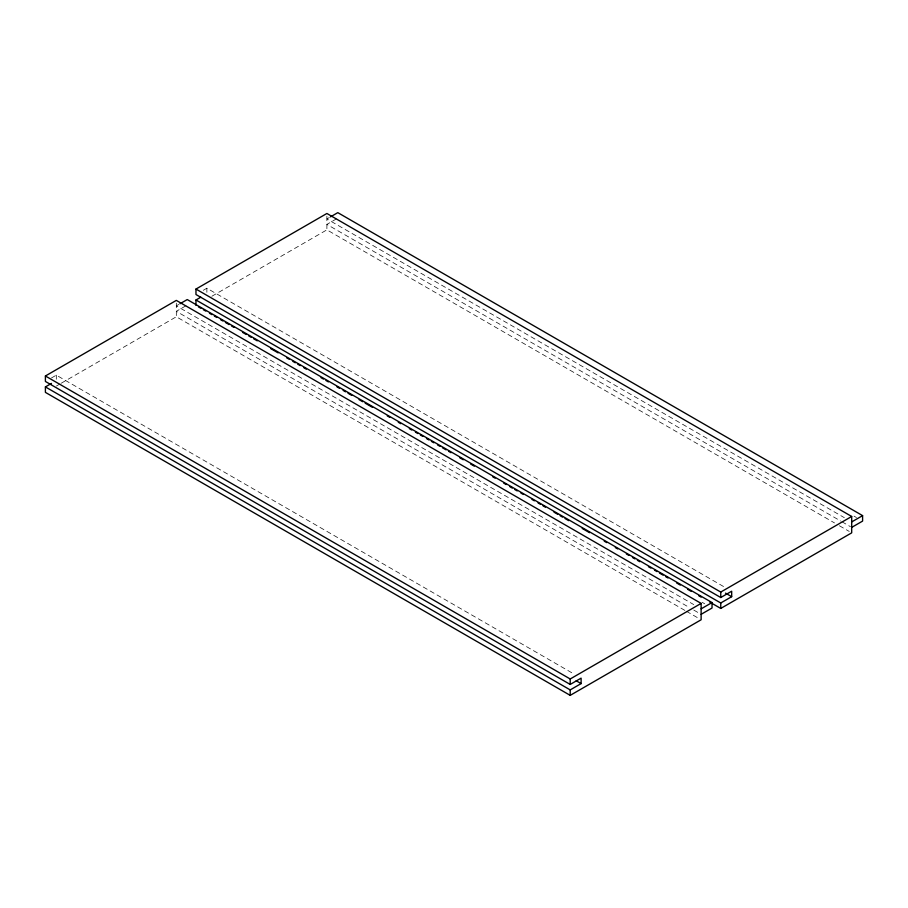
<?xml version="1.0" encoding="UTF-8"?>
<svg xmlns="http://www.w3.org/2000/svg" width="908" height="908" viewBox="0 0 908 908"><rect width="100%" height="100%" fill="white"/><g stroke="black" fill="none" stroke-linecap="round" stroke-linejoin="round"><path stroke-width="0.68" stroke-dasharray="4.54 3.41" d="M51.461 377.955L56.307 375.152L573.754 673.895M178.751 304.464L176.322 305.86L693.769 604.603M203.244 290.322L206.876 288.222L724.312 586.965M329.32 217.534L326.891 218.942L844.338 517.673M186.026 305.724L176.322 311.319L688.866 607.236M336.596 218.794L326.891 224.401L840.649 521.01M56.41 386.014L60.087 383.891M61.301 383.187L176.322 316.779L685.188 610.573M211.87 296.258L326.891 229.86L834.52 522.929M854.019 516.13L856.471 517.549M841.875 521.725L850.467 526.674M839.423 525.766L849.241 531.43M702.225 602.356L704.676 603.763M693.769 610.062L698.672 612.9M686.414 611.277L698.672 618.359M326.891 216.206L326.891 229.86M206.876 288.222L206.876 292.319M176.322 303.136L176.322 316.779M56.307 375.152L56.307 379.249"/><path stroke-width="1.36" d="M45.4 386.91L570.201 689.898L581.109 683.599L581.109 678.14L570.201 684.439L45.4 381.451L45.4 375.991L176.322 300.4L701.124 603.4L701.124 619.778L570.201 695.358L45.4 392.37L45.4 386.91L51.461 383.414M195.969 305.44L195.969 299.981L720.759 602.98L731.678 596.681L731.678 591.221L720.759 597.521L195.969 294.521L195.969 289.062L326.891 213.482L851.693 516.47L851.693 532.848L720.759 608.439L709.727 602.061M179.966 303.76L187.241 299.561L712.031 602.56L712.031 608.02L701.124 614.319M330.523 216.842L337.799 212.642L862.6 515.63L862.6 521.09L851.693 527.389M195.969 299.981L200.816 297.188M45.4 375.991L570.201 678.98L701.124 603.4M195.969 289.062L720.759 592.061L851.693 516.47M701.124 608.859L712.031 602.56M851.693 521.93L862.6 515.63M725.537 593.14L731.678 596.681M198.421 306.859L200.872 308.277M203.324 309.696L205.776 311.104M209.453 313.237L211.904 314.645M214.356 316.063L216.808 317.482M220.485 319.605L222.937 321.023M225.388 322.431L229.077 324.565M231.529 325.972L233.98 327.391M242.561 332.351L246.238 334.473M248.69 335.881L251.141 337.299M253.593 338.718L257.27 340.841M270.766 348.627L278.12 352.871M286.701 357.831L289.153 359.25M292.83 361.373L295.282 362.791M297.733 364.199L300.185 365.618M303.862 367.74L306.325 369.159M321.035 377.649L323.486 379.067M325.938 380.486L328.39 381.905M336.97 386.853L339.422 388.272M343.111 390.395L345.562 391.813M348.014 393.232L351.691 395.355M359.046 399.599L362.723 401.722M365.175 403.141L372.53 407.386M387.251 415.875L389.702 417.294M398.283 422.254L400.734 423.673M409.315 428.621L411.767 430.04M415.444 432.163L417.896 433.581M420.359 434.989L422.81 436.408M426.488 438.53L428.939 439.949M431.391 441.367L433.842 442.786M437.52 444.909L439.971 446.316M442.423 447.735L446.1 449.857M448.552 451.276L451.004 452.695M459.596 457.643L463.273 459.766M470.628 464.022L474.305 466.144M492.692 476.757L495.144 478.175M503.736 483.135L506.187 484.543M509.865 486.677L512.316 488.084M514.768 489.503L517.22 490.922M520.897 493.044L523.349 494.463M531.929 499.411L534.381 500.83M538.069 502.953L540.521 504.371M542.973 505.79L545.424 507.197M554.005 512.157L557.682 514.28M560.134 515.699L562.585 517.117M565.037 518.525L568.714 520.647M582.21 528.445L589.564 532.69M604.274 541.179L606.726 542.598M615.318 547.558L617.769 548.965M626.35 553.925L628.801 555.344M632.479 557.467L634.93 558.885M637.382 560.293L639.834 561.712M648.414 566.671L650.877 568.079M654.555 570.201L657.006 571.62M659.458 573.039L663.135 575.161M665.587 576.58L668.038 577.999M676.619 582.947L680.296 585.07M687.651 589.315L691.34 591.449M698.695 595.693L701.146 597.112M576.205 680.773L581.109 683.599M720.759 592.061L720.759 597.521M720.759 602.98L720.759 608.439M570.201 678.98L570.201 684.439M570.201 689.898L570.201 695.358"/></g></svg>
